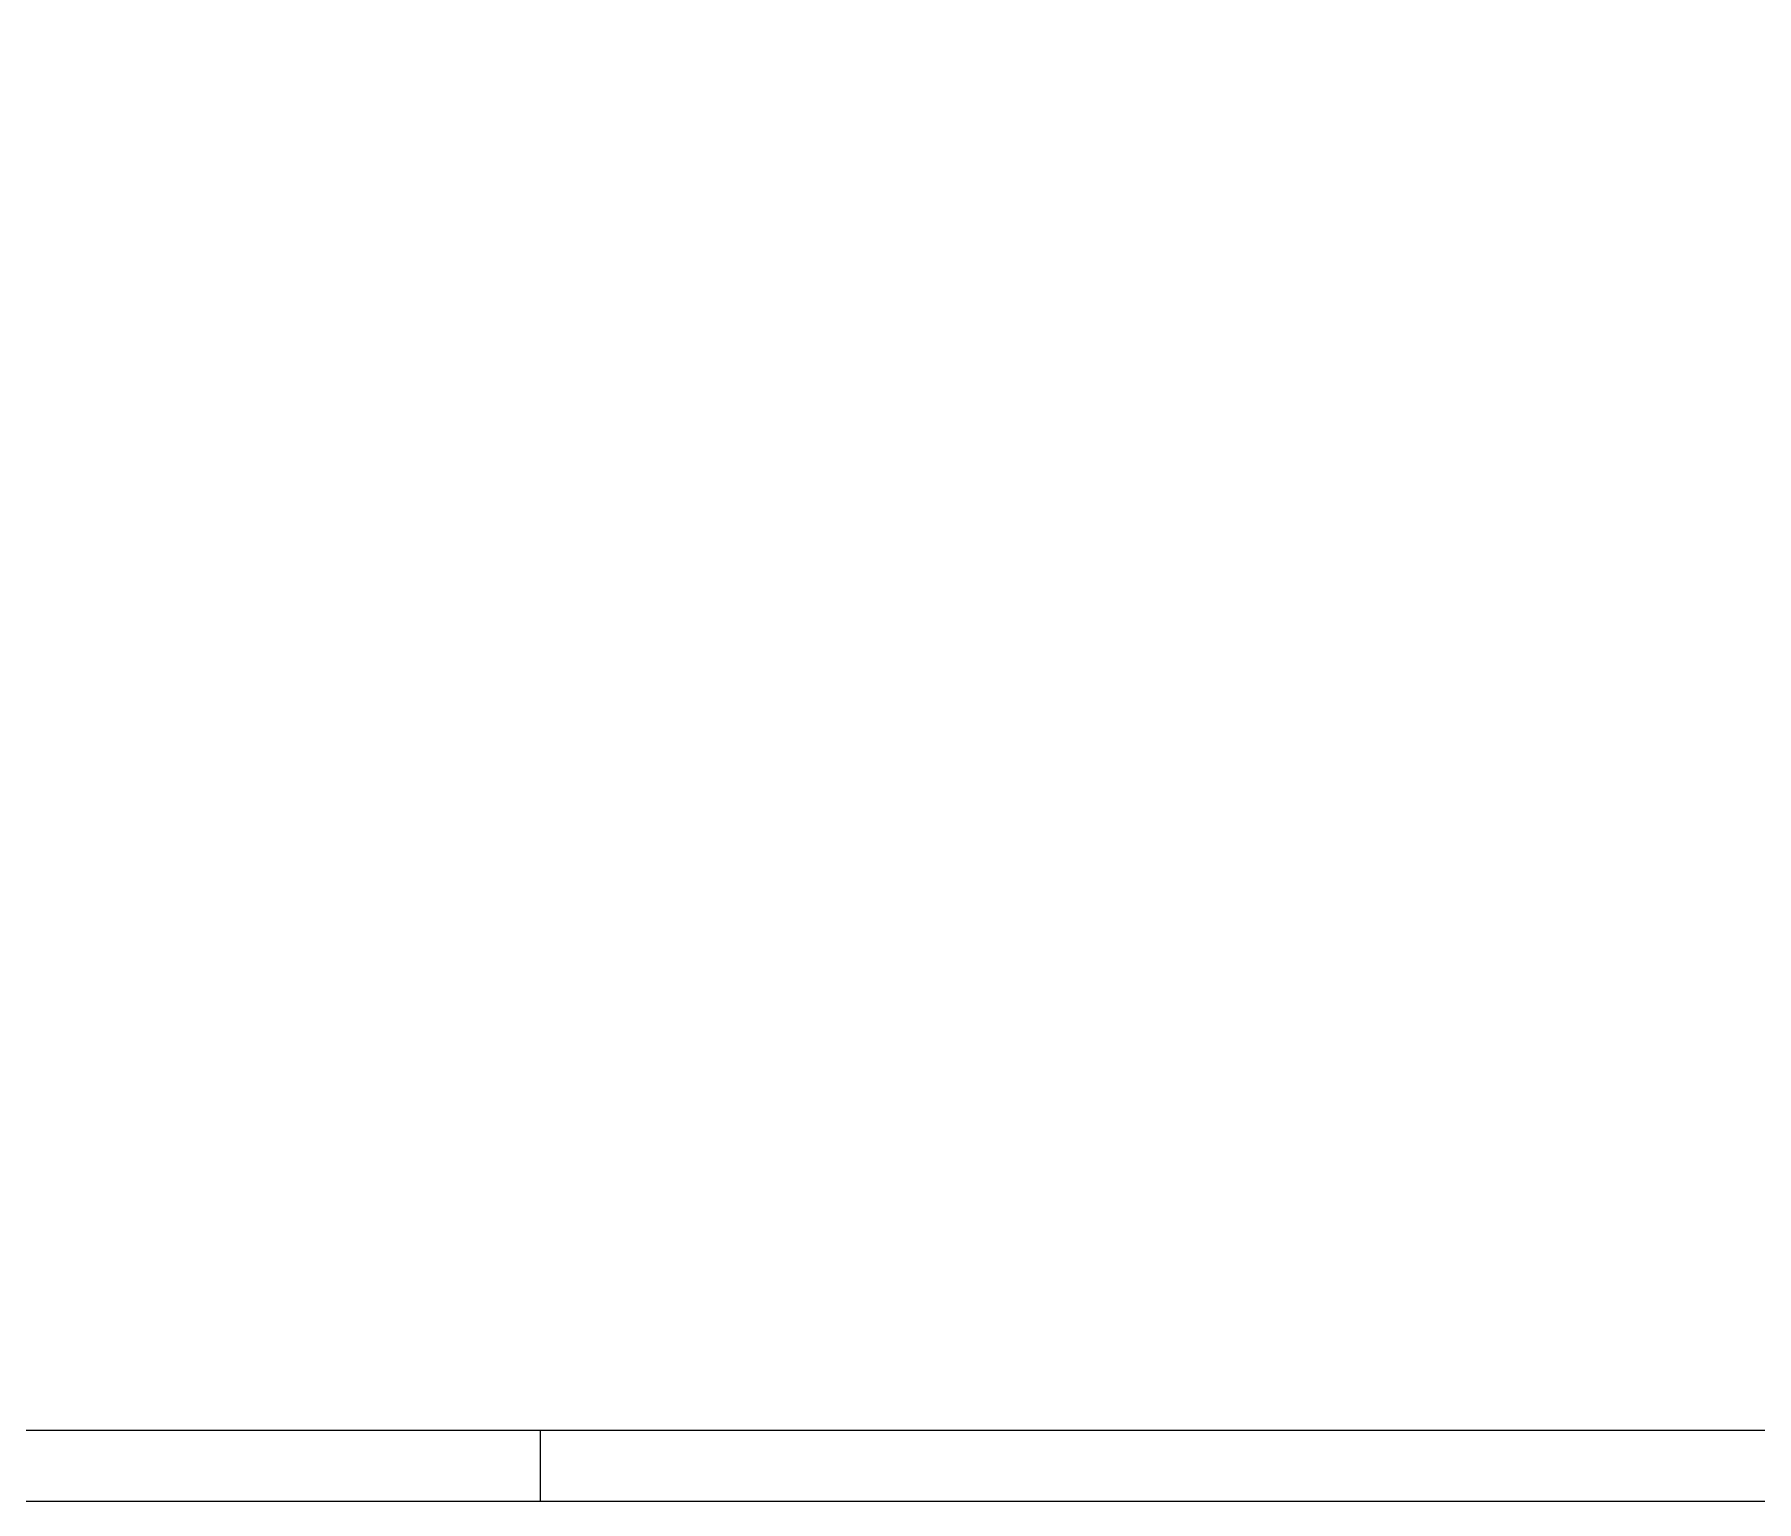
# Model space of a CAD drawing. Header units: millimetres. Extents: x 7530 to 14400, y -7174 to -2969.
# Drawn here: x 12194 to 13406, y -7174 to -6141 of the extents above; entities that cross this region are included whole.
import ezdxf

# ---------------------------------------------------------------- set-up
doc = ezdxf.new("R2010")
doc.units = ezdxf.units.MM
doc.header["$LTSCALE"] = 50
doc.layers.add('F-MARGEM', color=1, linetype='Continuous')

# ---------------------------------------------------------------- blocks, each defined once
blk = doc.blocks.new('A0-1L')
at = {"layer": 'F-MARGEM', "color": 2}
for p, q in [((100.4, 1), (100.4, 0)), ((100.4, 1), (100.4, 0)), ((137.4, 0), (0, 0))]:
    blk.add_line(p, q, dxfattribs=at)
blk.add_lwpolyline([(0, 84.1), (137.4, 84.1), (137.4, 0), (0, 0)], close=True, dxfattribs=at)
at = {"layer": 'F-MARGEM', "color": 7}
blk.add_lwpolyline([(2.5, 83.1), (136.4, 83.1), (136.4, 1), (2.5, 1)], close=True, dxfattribs=at)

msp = doc.modelspace()

# ---------------------------------------------------------------- block references
at = {"layer": 'F-MARGEM', "xscale": 50, "yscale": 50, "zscale": 50}
msp.add_blockref('A0-1L', (7530, -7173.635), dxfattribs=at)

doc.saveas('drawing.dxf')
